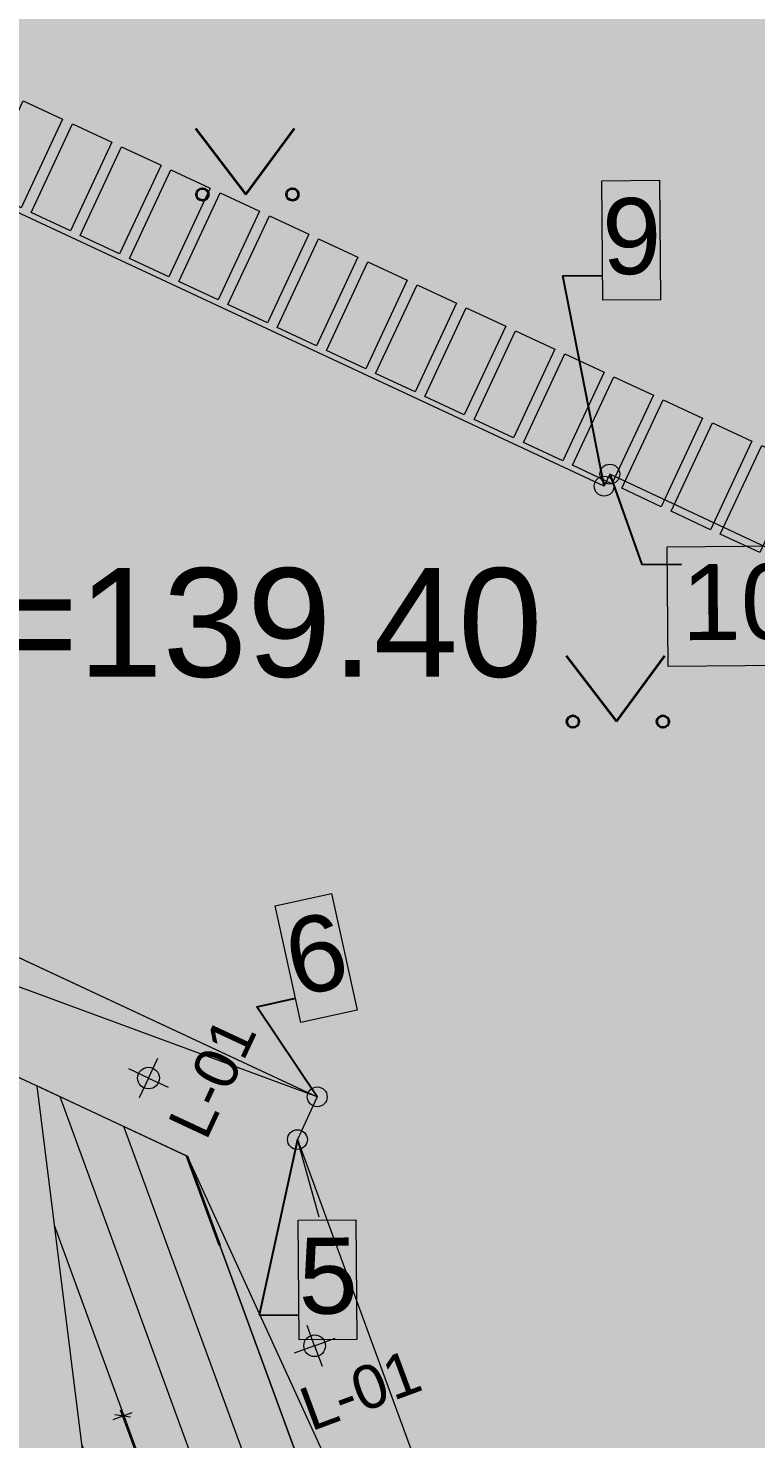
# Model space of a CAD drawing. Header units: millimetres. Extents: x 368386 to 861326, y -331222 to 250838.
# Drawn here: x 769529 to 776224, y -96365 to -83382 of the extents above; entities that cross this region are included whole.
import ezdxf

# ---------------------------------------------------------------- set-up
doc = ezdxf.new("R2010")
doc.units = ezdxf.units.MM
doc.header["$MEASUREMENT"] = 0
doc.linetypes.add('Katkoviiva', pattern=[6000, 3000, -3000])
doc.layers.add('_AR-välisvalgustid', color=7, linetype='Continuous')
for name, color, linetype, lineweight, true_color in [('_AR-välisvalgustid_Pen_No__3', 7, 'Continuous', 18, 0xff6600), ('New_       asendi fill_Pen_No__149', 7, 'Continuous', 25, 0x186722), ('New__AR-välisvalgustid_Pen_No__3', 7, 'Continuous', 18, 0xff6600)]:
    doc.layers.add(name, color=color, linetype=linetype, lineweight=lineweight, true_color=true_color)
for name, color, linetype, lineweight in [('_ASENDIPLAAN_Pen_No__1', 7, 'Continuous', 13), ('New_       asendi fill_Pen_No__1', 7, 'Continuous', 13), ('New_2D Drafting - General_Pen_No__21', 7, 'Continuous', 35), ('New__ASENDIPLAAN_Pen_No__1', 7, 'Continuous', 13), ('New__ASENDIPLAAN_Pen_No__101', 252, 'Continuous', 13), ('New_HALJASTUS#1_Pen_No__7', 7, 'Continuous', 35)]:
    doc.layers.add(name, color=color, linetype=linetype, lineweight=lineweight)
doc.styles.add('GENERATED_STYLE_1', font='')
doc.styles.get('GENERATED_STYLE_1').set_extended_font_data('Arial')
doc.dimstyles.new('GENERATED_STYLE__1', dxfattribs={"dimtxt": 500, "dimasz": 95, "dimexe": 0.18, "dimexo": 0.0625, "dimgap": 0, "dimtad": 1, "dimdec": 1, "dimlfac": 0.001, "dimzin": 0, "dimdsep": 46, "dimtxsty": 'GENERATED_STYLE_1', "dimblk": 'ARROWHEAD_2', "dimblk1": 'ARROWHEAD_2', "dimblk2": 'ARROWHEAD_2', "dimcen": 0.09, "dimse1": 1, "dimse2": 1, "dimclrd": 256, "dimclre": 256, "dimclrt": 256, "dimadec": 0, "dimazin": 0, "dimtfac": 1, "dimtdec": 4, "dimtmove": 0, "dimatfit": 3, "dimfxl": 0, "dimtolj": 1, "dimtzin": 0, "dimarcsym": 0})
doc.dimstyles.new('GENERATED_STYLE__7', dxfattribs={"dimtxt": 0.18, "dimasz": 364.8, "dimexe": 0.18, "dimexo": 0.0625, "dimgap": 0, "dimtad": 0, "dimtih": 1, "dimtoh": 1, "dimdec": 4, "dimzin": 0, "dimdsep": 46, "dimcen": 0.09, "dimadec": 0, "dimazin": 0, "dimtfac": 1, "dimtdec": 4, "dimtmove": 0, "dimatfit": 3, "dimldrblk": 'ARROWHEAD_1', "dimfxl": 0, "dimtolj": 1, "dimtzin": 0, "dimarcsym": 0})

# ---------------------------------------------------------------- blocks, each defined once
blk = doc.blocks.new('*D37')
at = {"layer": '_AR-välisvalgustid_Pen_No__3', "color": 30, "linetype": 'Continuous', "lineweight": 18, "true_color": 0xff6600}
for p, q in [((770309, -96187), (770486, -96123)), ((770469, -96167), (770326, -96143)), ((770376, -96098), (770397, -96155)), ((770397, -96155), (771395, -98878)), ((771307, -98910), (771483, -98846)), ((771466, -98891), (771323, -98866)), ((771395, -98878), (772392, -101601))]:
    blk.add_line(p, q, dxfattribs=at)
at = {"layer": '_AR-välisvalgustid_Pen_No__3', "color": 30, "lineweight": 18, "true_color": 0xff6600, "insert": (770826, -97036), "char_height": 500, "attachment_point": 7, "rotation": 290.1099, "style": 'GENERATED_STYLE_1'}
blk.add_mtext('\\A1;{\\pql;\\fArial|b0|i0|c0|p34;2,9}', dxfattribs=at)
blk = doc.blocks.new('ARROWHEAD_2')
at = {"color": 0, "linetype": 'Continuous', "lineweight": 0}
for p, q in [((0, 0), (-1, 0)), ((-0.38, -0.66), (0.38, 0.66))]:
    blk.add_line(p, q, dxfattribs=at)
blk = doc.blocks.new('ARROWHEAD_1')
at = {"color": 0, "linetype": 'Continuous', "lineweight": 0}
blk.add_line((0, 0), (-1, 0), dxfattribs=at)
blk.add_circle((0, 0), 0.25, dxfattribs=at)

msp = doc.modelspace()

# ---------------------------------------------------------------- hatches: boundary and pattern name
at = {"layer": 'New_       asendi fill_Pen_No__149', "linetype": 'Continuous', "lineweight": 0, "true_color": 0x061908}
h = msp.add_hatch(color=98, dxfattribs=at)
h.paths.add_polyline_path([(802345.63, -38322.05), (677945.63, -100972.05), (697685.63, -113562.05), (725141.88, -157386.04), (747105.63, -214022.05), (773035.63, -233162.05), (849485.63, -225922.05), (847735.63, -145332.05)])
h.paths.add_polyline_path([(757638.71, -147399.28, -0.00065641), (757597.25, -147430.15)], flags=0)
h.paths.add_polyline_path([(781623.18, -112523.26, 0.05995559), (781750.4, -112778.31, 0.78516634), (783932.82, -111999.14, 0.05995559), (783869.75, -111721.19, 1)], flags=0)
at = {"layer": 'New__ASENDIPLAAN_Pen_No__101', "linetype": 'Continuous', "lineweight": 13}
for points in [[(762239.08, -81717.81), (759611.29, -87345.14), (771498.76, -92895.53), (772187.94, -93217.31), (772005.84, -93611.02), (776372.99, -105539.15), (778222.9, -104861.85), (780292.6, -110514.88), (781662.75, -110013.24), (785091.1, -108758.05), (783999.19, -105775.66), (783017.97, -103095.63), (783130.65, -103054.37), (779943.59, -94349.46), (783866.08, -92913.34), (784296.5, -91991.61), (779628.71, -89811.91), (779628.53, -89812.28), (777919.36, -89019.04), (777960.76, -88927.06), (777182.11, -88562.83), (774880.24, -87486.09), (774828.58, -87596.7), (770479.41, -85565.77)], [(783718.69, -109260.52), (783855.68, -110275.28), (777844.27, -112476.19), (770992.45, -93762.71), (760952.15, -89074.23), (761375.02, -88168.65), (772187.94, -93217.31), (772005.84, -93611.02), (776372.99, -105539.15), (778222.9, -104861.85), (780292.6, -110514.88)]]:
    msp.add_hatch(color=252, dxfattribs=at).paths.add_polyline_path(points)
h = msp.add_hatch(dxfattribs=at)
h.set_pattern_fill('Plank_Floor_0001', color=252, style=0, pattern_type=2)
h.set_pattern_definition([(110.11, (774188.2, -102490.83), (428.2, 156.783), [])])
h.paths.add_polyline_path([(770992.45, -93762.71), (777844.27, -112476.19), (783855.68, -110275.28), (783718.69, -109260.52), (783818.56, -109223.95), (784162.38, -110162.98), (785351.96, -113411.93), (777782.36, -116183.49), (771148.8, -105442.4), (769609.72, -93117.03)])

# ---------------------------------------------------------------- linework, layer by layer
at = {"layer": '_ASENDIPLAAN_Pen_No__1', "color": 7, "linetype": 'Continuous', "lineweight": 13, "flags": 128}
for points in [[(774805.96, -84785.76), (775337.14, -84781.48), (775345.99, -85881.45), (774814.81, -85885.73)], [(775408.22, -88156.12), (776470.6, -88147.57), (776479.45, -89247.54), (775417.08, -89256.09)], [(771800.67, -91458.87), (772319.44, -91344.62), (772556.03, -92418.89), (772037.26, -92533.14)], [(772011.82, -94353.81), (772543, -94349.53), (772551.85, -95449.5), (772020.67, -95453.78)]]:
    msp.add_lwpolyline(points, close=True, dxfattribs=at)
at = {"layer": 'New_       asendi fill_Pen_No__1', "color": 7, "linetype": 'Continuous', "lineweight": 13, "flags": 128}
for points in [[(769101.31, -84866.67), (769482.14, -84051.04), (769844.58, -84220.26), (769463.75, -85035.9)], [(769554.36, -85078.21), (769935.19, -84262.57), (770297.63, -84431.8), (769916.8, -85247.43)], [(770007.41, -85289.74), (770388.24, -84474.1), (770750.68, -84643.33), (770369.85, -85458.97)], [(770460.46, -85501.27), (770841.29, -84685.64), (771203.73, -84854.86), (770822.9, -85670.5)], [(770913.51, -85712.81), (771294.34, -84897.17), (771656.78, -85066.4), (771275.95, -85882.03)], [(771366.56, -85924.34), (771747.39, -85108.7), (772109.83, -85277.93), (771729, -86093.57)], [(771819.61, -86135.87), (772200.44, -85320.24), (772562.88, -85489.47), (772182.05, -86305.1)], [(772272.66, -86347.41), (772653.49, -85531.77), (773015.93, -85701), (772635.1, -86516.63)], [(772725.71, -86558.94), (773106.54, -85743.31), (773468.98, -85912.53), (773088.15, -86728.17)], [(773178.76, -86770.47), (773559.59, -85954.84), (773922.03, -86124.07), (773541.2, -86939.7)], [(773631.81, -86982.01), (774012.64, -86166.37), (774375.07, -86335.6), (773994.25, -87151.24)], [(774084.86, -87193.54), (774465.68, -86377.91), (774828.12, -86547.13), (774447.29, -87362.77)], [(774537.9, -87405.08), (774918.73, -86589.44), (775281.17, -86758.67), (774900.34, -87574.3)], [(774990.95, -87616.61), (775371.78, -86800.97), (775734.22, -86970.2), (775353.39, -87785.84)], [(775444, -87828.14), (775824.83, -87012.51), (776187.27, -87181.73), (775806.44, -87997.37)], [(775897.05, -88039.68), (776277.88, -87224.04), (776640.32, -87393.27), (776259.49, -88208.9)]]:
    msp.add_lwpolyline(points, close=True, dxfattribs=at)
at = {"layer": 'New_2D Drafting - General_Pen_No__21', "color": 7, "linetype": 'Katkoviiva', "lineweight": 35}
for points in [[(783718.69, -109260.52), (783855.68, -110275.28), (781799.72, -111027.93), (777844.27, -112476.19), (775418.6, -105851.3), (770992.57, -93763.06)], [(783720.22, -109259.83), (783886.17, -110263.99), (781799.72, -111027.93), (777844.27, -112476.19), (775418.6, -105851.3), (770992.57, -93763.06)]]:
    msp.add_lwpolyline(points, dxfattribs=at)
at = {"layer": 'New__AR-välisvalgustid_Pen_No__3', "color": 30, "linetype": 'Continuous', "lineweight": 18, "true_color": 0xff6600}
for p, q in [((770635.43, -93044.17), (770720.05, -92862.95)), ((770635.43, -93044.17), (770454.21, -92959.55)), ((770635.43, -93044.17), (770550.81, -93225.38)), ((770635.43, -93044.17), (770816.64, -93128.79)), ((772164.26, -95508.09), (772094.5, -95320.65)), ((772164.26, -95508.09), (771976.81, -95577.85)), ((772164.26, -95508.09), (772351.7, -95438.34)), ((772164.26, -95508.09), (772234.01, -95695.53))]:
    msp.add_line(p, q, dxfattribs=at)
for centre in [(770635.43, -93044.17), (772164.26, -95508.09)]:
    msp.add_circle(centre, 100, dxfattribs=at)
at = {"layer": 'New__ASENDIPLAAN_Pen_No__1', "color": 7, "linetype": 'Katkoviiva', "lineweight": 13}
for p, q in [((761335.58, -88150.23), (770992.45, -93762.71)), ((772187.94, -93217.31), (760952.15, -89074.23)), ((775430.65, -105884.19), (772005.84, -93611.02)), ((770992.45, -93762.71), (776372.99, -105539.15))]:
    msp.add_line(p, q, dxfattribs=at)
at = {"layer": 'New__ASENDIPLAAN_Pen_No__1', "color": 7, "linetype": 'Continuous', "lineweight": 13, "flags": 128}
for points in [[(762239.08, -81717.81), (759611.29, -87345.14), (771498.76, -92895.53), (772187.94, -93217.31), (772005.84, -93611.02), (776372.99, -105539.15), (778222.9, -104861.85), (780292.6, -110514.88), (781662.75, -110013.24), (785091.1, -108758.05), (783999.19, -105775.66), (783017.97, -103095.63), (783130.65, -103054.37), (779943.59, -94349.46), (783866.08, -92913.34), (784296.5, -91991.61), (779628.71, -89811.91), (779628.53, -89812.28), (777919.36, -89019.04), (777960.76, -88927.06), (777182.11, -88562.83), (774880.24, -87486.09), (774828.58, -87596.7), (770479.41, -85565.77)], [(783718.69, -109260.52), (783855.68, -110275.28), (777844.27, -112476.19), (770992.45, -93762.71), (760952.15, -89074.23), (761375.02, -88168.65), (772187.94, -93217.31), (772005.84, -93611.02), (776372.99, -105539.15), (778222.9, -104861.85), (780292.6, -110514.88)], [(770992.45, -93762.71), (777844.27, -112476.19), (783855.68, -110275.28), (783718.69, -109260.52), (783818.56, -109223.95), (784162.38, -110162.98), (785351.96, -113411.93), (777782.36, -116183.49), (771148.8, -105442.4), (769609.72, -93117.03)]]:
    msp.add_lwpolyline(points, close=True, dxfattribs=at)
at = {"layer": 'New_HALJASTUS#1_Pen_No__7', "color": 7, "linetype": 'Continuous', "lineweight": 35}
for p, q in [((771068.76, -84305.28), (771532.17, -84911.99)), ((771532.17, -84911.99), (771977.75, -84305.28)), ((774478.14, -89157.09), (774941.55, -89763.8)), ((774941.55, -89763.8), (775387.13, -89157.09))]:
    msp.add_line(p, q, dxfattribs=at)
for centre in [(771131.14, -84911.99), (771959.93, -84911.99), (774540.53, -89763.8), (775369.31, -89763.8)]:
    msp.add_circle(centre, 55.01, dxfattribs=at)

# ---------------------------------------------------------------- texts
at = {"layer": '_ASENDIPLAAN_Pen_No__1', "color": 7, "linetype": 'Continuous', "lineweight": 13, "char_height": 700, "style": 'GENERATED_STYLE_1'}
for s, insert, attachment_point, rotation in [('\\A1;{\\pql;\\fArial|b0|i0|c0|p34;9}', (774812.97, -85657.25), 7, 0.461195), ('\\A1;{\\pql;\\fArial|b0|i0|c0|p34;10}', (775538.82, -88315.07), 1, 0.461195), ('\\A1;{\\pql;\\fArial|b0|i0|c0|p34;6}', (771988.12, -92309.99), 7, 12.420022), ('\\A1;{\\pql;\\fArial|b0|i0|c0|p34;5}', (772018.83, -95225.3), 7, 0.461195)]:
    msp.add_mtext(s, dxfattribs=dict(at, insert=insert, attachment_point=attachment_point, rotation=rotation))
at = {"layer": 'New__AR-välisvalgustid_Pen_No__3', "color": 30, "linetype": 'Continuous', "lineweight": 18, "true_color": 0xff6600, "char_height": 400, "attachment_point": 2, "style": 'GENERATED_STYLE_1'}
for insert, rotation in [((771040.06, -92955.12), 64.968991), ((772515.06, -95728.54), 20.411972)]:
    msp.add_mtext('\\A1;{\\pqc;\\fArial|b0|i0|c0|p34;L\\fArial|b0|i0|c0|p34;-01}', dxfattribs=dict(at, insert=insert, rotation=rotation))
at = {"layer": 'New__ASENDIPLAAN_Pen_No__1', "color": 7, "linetype": 'Continuous', "lineweight": 13, "insert": (769780.01, -88351.35), "char_height": 1000, "attachment_point": 2, "style": 'GENERATED_STYLE_1'}
msp.add_mtext('\\A1;{\\pqc;\\fArial|b0|i0|c0|p34;± 0.00=139.40}', dxfattribs=at)

# ---------------------------------------------------------------- dimensions: what is measured, and where the dimension line sits
at = {"layer": '_AR-välisvalgustid', "color": 30, "linetype": 'Continuous', "lineweight": 18, "true_color": 0xff6600}
dim = msp.add_linear_dim(base=(771394.56, -98878.19), p1=(772164.26, -95508.09), p2=(773161.29, -98231.31), angle=290.109877, dimstyle='GENERATED_STYLE__1', dxfattribs=at)
dim.commit()
dim.dimension.update_dxf_attribs({"geometry": '*D37', "text_midpoint": (771218.98, -97380.66), "dimtype": 160, "text_rotation": 290.109877})

# ---------------------------------------------------------------- leaders
at = {"layer": '_ASENDIPLAAN_Pen_No__1', "color": 7, "linetype": 'Continuous', "lineweight": 13, "annotation_type": 0, "has_hookline": 1, "hookline_direction": 0}
for points, text_width, horizontal_direction in [([(774828.58, -87596.7), (774448.18, -85660.18), (774812.97, -85657.25)], 459.9, (0.999968, 0.008049, 0)), ([(774880.24, -87486.09), (775174.03, -88318.01), (775538.82, -88315.07)], 933.1, (0.999968, 0.008049, 0)), ([(772187.94, -93217.31), (771631.86, -92388.45), (771988.12, -92309.99)], 462.7, (0.976597, 0.215077, 0)), ([(772005.84, -93611.02), (771654.04, -95228.23), (772018.83, -95225.3)], 463.4, (0.999968, 0.008049, 0))]:
    msp.add_leader(points, dimstyle='GENERATED_STYLE__7', dxfattribs=dict(at, text_width=text_width, horizontal_direction=horizontal_direction))

doc.saveas('drawing.dxf')
